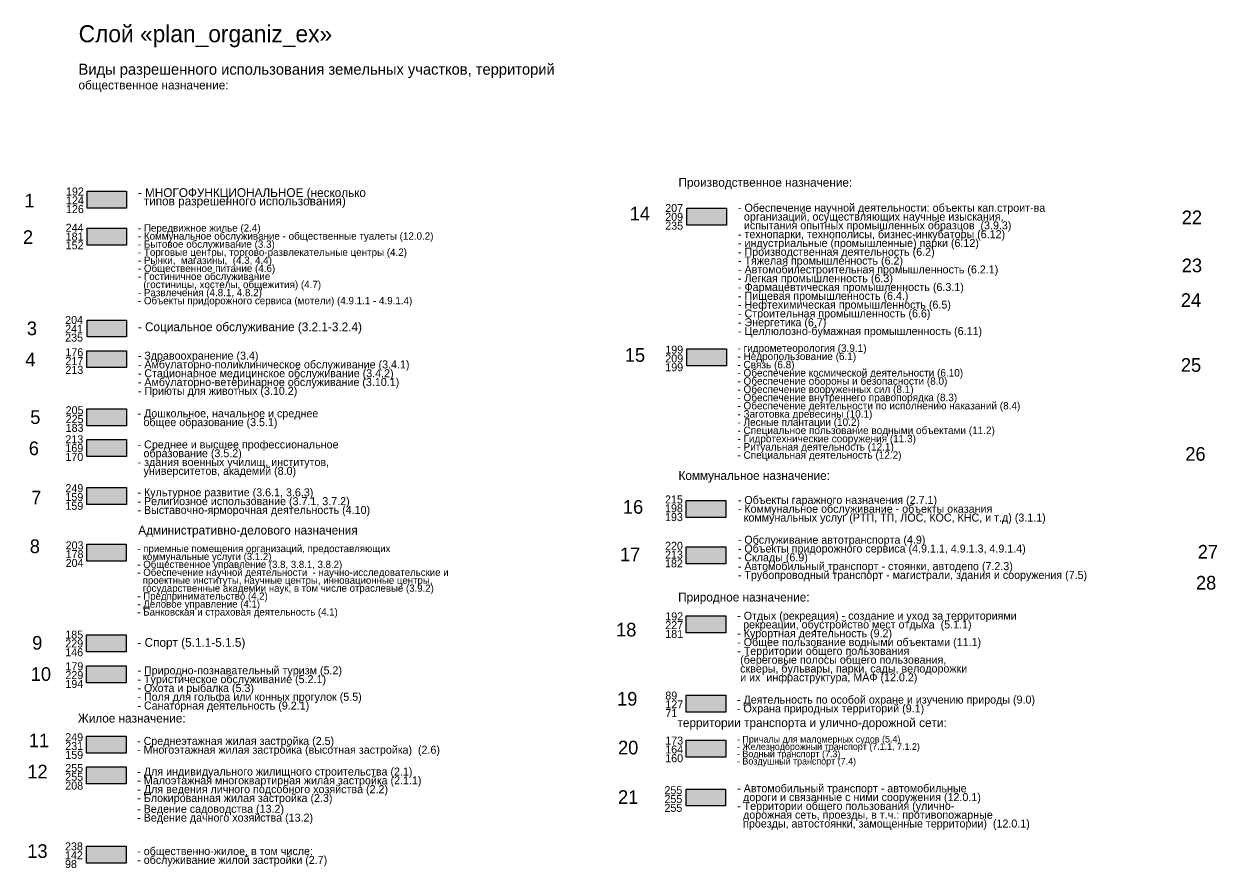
# Model space of a CAD drawing. Header units: inches. Extents: x 3360 to 6101, y 1506 to 2755.
# Drawn here: x 4809 to 5442, y 2081 to 2528 of the extents above; entities that cross this region are included whole.
import ezdxf

# ---------------------------------------------------------------- set-up
doc = ezdxf.new("R2010")
doc.units = ezdxf.units.IN
doc.header["$MEASUREMENT"] = 0
doc.layers.add('3001 Зона коммунально-складского назначения', color=254, linetype='Continuous', lineweight=50, true_color=0xdcd5b6)
doc.layers.add('4001 Зона природно-рекреационного назначения', color=9, linetype='Continuous', lineweight=50, true_color=0xc0e3b5)
for name, color, linetype, true_color in [('3004 Зона жилищно-коммунального назначения', 9, 'Continuous', 0xd7c6c1), ('ВРИ_10_Туристическое обслуживание', 9, 'Continuous', 0xb3e5c2), ('ВРИ_11_Средне- и многоэтажная жилая застройка', 41, 'Continuous', 0xf9e79f), ('ВРИ_13_Садоводство и дачное хозяйство', 41, 'Continuous', 0xe5e57f), ('ВРИ_14_Производственная деятельность', 254, 'Continuous', 0xcfd1eb), ('ВРИ_15_Специальная Ритуальная деятельность Связь', 9, 'Continuous', 0xc7d1c7), ('ВРИ_18_Охрана природных территорий', 77, 'Continuous', 0x597f47), ('ВРИ_19_Внешний транспорт', 253, 'Continuous', 0xada4a0), ('ВРИ_20_Автомобильный транспорт', 7, 'Continuous', 0xffffff), ('ВРИ_28_Общественно-жтлое назначение', 33, 'Continuous', 0xee8e62), ('ВРИ_2_Торгово-бытовое обслуживание', 31, 'Continuous', 0xf4b598), ('ВРИ_33_Многофункционального назначения', 243, 'Continuous', 0xc07c7e), ('ВРИ_3_Социальное обслуживание', 254, 'Continuous', 0xccf1eb), ('ВРИ_4_Здравоохранение', 9, 'Continuous', 0xb0d9d5), ('ВРИ_5_Дошкольное и общее образование', 254, 'Continuous', 0xcde1b7), ('ВРИ_6_Общее и высшее образование', 9, 'Continuous', 0xd5a9aa), ('ВРИ_7_Культурное обслуживание', 21, 'Continuous', 0xf99f9f), ('ВРИ_8_Административное и деловое управление', 9, 'Continuous', 0xcbb2cc), ('ВРИ_9_Спорт', 71, 'Continuous', 0xb9e592)]:
    doc.layers.add(name, color=color, linetype=linetype, true_color=true_color)
doc.layers.add('Условные_для_сущпола_с_кодами', color=10, linetype='Continuous')
doc.styles.get("Standard").update_dxf_attribs({"font": 'GOTHIC.TTF'})

msp = doc.modelspace()

# ---------------------------------------------------------------- hatches: boundary and pattern name
at = {"layer": '3001 Зона коммунально-складского назначения'}
h = msp.add_hatch(color=256, dxfattribs=at)
h.dxf.hatch_style = 1
h.paths.add_polyline_path([(5160.77, 2242.13), (5160.77, 2251.13), (5181.77, 2251.13), (5181.77, 2242.13)])
at = {"layer": '3004 Зона жилищно-коммунального назначения', "linetype": 'Continuous'}
h = msp.add_hatch(color=256, dxfattribs=at)
h.dxf.hatch_style = 1
h.paths.add_polyline_path([(5160.77, 2266.68), (5160.77, 2275.68), (5181.77, 2275.68), (5181.77, 2266.68)])
at = {"layer": '4001 Зона природно-рекреационного назначения', "linetype": 'Continuous'}
h = msp.add_hatch(color=256, dxfattribs=at)
h.dxf.hatch_style = 1
h.paths.add_polyline_path([(5160.76, 2205.56), (5160.76, 2214.56), (5181.76, 2214.56), (5181.76, 2205.56)])
at = {"layer": 'ВРИ_10_Туристическое обслуживание'}
h = msp.add_hatch(color=256, dxfattribs=at)
h.dxf.hatch_style = 1
h.paths.add_polyline_path([(4842.69, 2179.09), (4842.69, 2188.09), (4863.69, 2188.09), (4863.69, 2179.09)])
at = {"layer": 'ВРИ_11_Средне- и многоэтажная жилая застройка'}
h = msp.add_hatch(color=256, dxfattribs=at)
h.dxf.hatch_style = 1
h.paths.add_polyline_path([(4842.68, 2141.8), (4842.68, 2150.8), (4863.68, 2150.8), (4863.68, 2141.8)])
at = {"layer": 'ВРИ_13_Садоводство и дачное хозяйство'}
h = msp.add_hatch(color=256, dxfattribs=at)
h.dxf.hatch_style = 1
h.paths.add_polyline_path([(4842.67, 2125.46), (4842.67, 2134.46), (4863.67, 2134.46), (4863.67, 2125.46)])
at = {"layer": 'ВРИ_14_Производственная деятельность'}
h = msp.add_hatch(color=256, dxfattribs=at)
h.dxf.hatch_style = 1
h.paths.add_polyline_path([(5161.02, 2421.69), (5161.02, 2430.69), (5182.02, 2430.69), (5182.02, 2421.69)])
at = {"layer": 'ВРИ_15_Специальная Ритуальная деятельность Связь'}
h = msp.add_hatch(color=256, dxfattribs=at)
h.dxf.hatch_style = 1
h.paths.add_polyline_path([(5161.02, 2347.11), (5161.02, 2356.11), (5182.02, 2356.11), (5182.02, 2347.11)])
at = {"layer": 'ВРИ_18_Охрана природных территорий'}
h = msp.add_hatch(color=256, dxfattribs=at)
h.dxf.hatch_style = 1
h.paths.add_polyline_path([(5160.75, 2163.45), (5160.75, 2172.45), (5181.75, 2172.45), (5181.75, 2163.45)])
at = {"layer": 'ВРИ_19_Внешний транспорт'}
h = msp.add_hatch(color=256, dxfattribs=at)
h.dxf.hatch_style = 1
h.paths.add_polyline_path([(5160.69, 2139.57), (5160.69, 2148.57), (5181.69, 2148.57), (5181.69, 2139.57)])
at = {"layer": 'ВРИ_20_Автомобильный транспорт'}
h = msp.add_hatch(color=256, dxfattribs=at)
h.dxf.hatch_style = 1
h.paths.add_polyline_path([(5160.63, 2113.72), (5160.63, 2122.72), (5181.63, 2122.72), (5181.63, 2113.72)])
at = {"layer": 'ВРИ_28_Общественно-жтлое назначение'}
h = msp.add_hatch(color=256, dxfattribs=at)
h.dxf.hatch_style = 1
h.paths.add_polyline_path([(4842.64, 2083.33), (4842.64, 2092.33), (4863.64, 2092.33), (4863.64, 2083.33)])
at = {"layer": 'ВРИ_2_Торгово-бытовое обслуживание'}
h = msp.add_hatch(color=256, dxfattribs=at)
h.dxf.hatch_style = 1
h.paths.add_polyline_path([(4842.96, 2411.04), (4842.96, 2420.04), (4863.96, 2420.04), (4863.96, 2411.04)])
at = {"layer": 'ВРИ_33_Многофункционального назначения'}
h = msp.add_hatch(color=256, dxfattribs=at)
h.dxf.hatch_style = 1
h.paths.add_polyline_path([(4842.96, 2430.66), (4842.96, 2439.66), (4863.96, 2439.66), (4863.96, 2430.66)])
at = {"layer": 'ВРИ_3_Социальное обслуживание'}
h = msp.add_hatch(color=256, dxfattribs=at)
h.dxf.hatch_style = 1
h.paths.add_polyline_path([(4842.96, 2362.36), (4842.96, 2371.36), (4863.96, 2371.36), (4863.96, 2362.36)])
at = {"layer": 'ВРИ_4_Здравоохранение'}
h = msp.add_hatch(color=256, dxfattribs=at)
h.dxf.hatch_style = 1
h.paths.add_polyline_path([(4842.82, 2346.09), (4842.82, 2355.09), (4863.82, 2355.09), (4863.82, 2346.09)])
at = {"layer": 'ВРИ_5_Дошкольное и общее образование'}
h = msp.add_hatch(color=256, dxfattribs=at)
h.dxf.hatch_style = 1
h.paths.add_polyline_path([(4842.86, 2315.27), (4842.86, 2324.27), (4863.86, 2324.27), (4863.86, 2315.27)])
at = {"layer": 'ВРИ_6_Общее и высшее образование'}
h = msp.add_hatch(color=256, dxfattribs=at)
h.dxf.hatch_style = 1
h.paths.add_polyline_path([(4842.82, 2298.94), (4842.82, 2307.94), (4863.82, 2307.94), (4863.82, 2298.94)])
at = {"layer": 'ВРИ_7_Культурное обслуживание'}
h = msp.add_hatch(color=256, dxfattribs=at)
h.dxf.hatch_style = 1
h.paths.add_polyline_path([(4842.82, 2273.56), (4842.82, 2282.56), (4863.82, 2282.56), (4863.82, 2273.56)])
at = {"layer": 'ВРИ_8_Административное и деловое управление'}
h = msp.add_hatch(color=256, dxfattribs=at)
h.dxf.hatch_style = 1
h.paths.add_polyline_path([(4842.77, 2243.46), (4842.77, 2252.46), (4863.77, 2252.46), (4863.77, 2243.46)])
at = {"layer": 'ВРИ_9_Спорт'}
h = msp.add_hatch(color=256, dxfattribs=at)
h.dxf.hatch_style = 1
h.paths.add_polyline_path([(4842.72, 2195.39), (4842.72, 2204.39), (4863.72, 2204.39), (4863.72, 2195.39)])

# ---------------------------------------------------------------- linework, layer by layer
at = {"layer": 'Условные_для_сущпола_с_кодами', "color": 7}
for points in [[(4842.96, 2430.66), (4842.96, 2439.66), (4863.96, 2439.66), (4863.96, 2430.66)], [(5161.02, 2421.69), (5161.02, 2430.69), (5182.02, 2430.69), (5182.02, 2421.69)], [(4842.96, 2411.04), (4842.96, 2420.04), (4863.96, 2420.04), (4863.96, 2411.04)], [(4842.96, 2362.36), (4842.96, 2371.36), (4863.96, 2371.36), (4863.96, 2362.36)], [(4842.82, 2346.09), (4842.82, 2355.09), (4863.82, 2355.09), (4863.82, 2346.09)], [(5161.02, 2347.11), (5161.02, 2356.11), (5182.02, 2356.11), (5182.02, 2347.11)], [(4842.86, 2315.27), (4842.86, 2324.27), (4863.86, 2324.27), (4863.86, 2315.27)], [(4842.82, 2298.94), (4842.82, 2307.94), (4863.82, 2307.94), (4863.82, 2298.94)], [(4842.82, 2273.56), (4842.82, 2282.56), (4863.82, 2282.56), (4863.82, 2273.56)], [(5160.77, 2266.68), (5160.77, 2275.68), (5181.77, 2275.68), (5181.77, 2266.68)], [(4842.77, 2243.46), (4842.77, 2252.46), (4863.77, 2252.46), (4863.77, 2243.46)], [(5160.77, 2242.13), (5160.77, 2251.13), (5181.77, 2251.13), (5181.77, 2242.13)], [(5160.76, 2205.56), (5160.76, 2214.56), (5181.76, 2214.56), (5181.76, 2205.56)], [(4842.72, 2195.39), (4842.72, 2204.39), (4863.72, 2204.39), (4863.72, 2195.39)], [(4842.69, 2179.09), (4842.69, 2188.09), (4863.69, 2188.09), (4863.69, 2179.09)], [(5160.75, 2163.45), (5160.75, 2172.45), (5181.75, 2172.45), (5181.75, 2163.45)], [(4842.68, 2141.8), (4842.68, 2150.8), (4863.68, 2150.8), (4863.68, 2141.8)], [(5160.69, 2139.57), (5160.69, 2148.57), (5181.69, 2148.57), (5181.69, 2139.57)], [(4842.67, 2125.46), (4842.67, 2134.46), (4863.67, 2134.46), (4863.67, 2125.46)], [(5160.63, 2113.72), (5160.63, 2122.72), (5181.63, 2122.72), (5181.63, 2113.72)], [(4842.64, 2083.33), (4842.64, 2092.33), (4863.64, 2092.33), (4863.64, 2083.33)]]:
    msp.add_lwpolyline(points, close=True, dxfattribs=at)

# ---------------------------------------------------------------- texts
at = {"layer": 'Условные_для_сущпола_с_кодами', "color": 190}
msp.add_text('Слой «plan_organiz_ex»', height=9.0179, dxfattribs=at).set_placement((4838.5, 2518.62))
at = {"layer": 'Условные_для_сущпола_с_кодами', "color": 7}
for s, height, p in [('Виды разрешенного использования земельных участков, территорий ', 5.8291, (4838.44, 2501.4)), ('общественное назначение:', 4.669, (4838.43, 2493.6)), ('Производственное назначение:', 4.6688, (5156.64, 2442.01)), ('1', 7.24, (4809.74, 2431.06)), ('- МНОГОФУНКЦИОНАЛЬНОЕ (несколько ', 4.6686, (4869.87, 2436.56)), ('  типов разрешенного использования)', 4.6686, (4869.53, 2432.11)), ('14', 7.24, (5130.77, 2424.17)), ('- Обеспечение научной деятельности: объекты кап.строит-ва ', 4.2445, (5188.18, 2428.73)), ('  организаций, осуществляющих научные изыскания,   ', 4.2445, (5188.18, 2424.07)), ('  испытания опытных промышленных образцов  (3.9.3)', 4.2445, (5188.18, 2419.4)), ('22', 7.24, (5423.54, 2422.14)), ('2', 7.24, (4808.96, 2411.67)), ('- Передвижное жилье (2.4)', 3.8908, (4869.93, 2418.21)), ('- Коммунальное обслуживание - общественные туалеты (12.0.2)', 3.8908, (4869.93, 2413.93)), ('- технопарки, технополисы, бизнес-инкубаторы (6.12)', 4.2445, (5188.18, 2414.73)), ('- Бытовое обслуживание (3.3)', 3.8908, (4869.93, 2409.65)), ('- индустриальные (промышленные) парки (6.12)', 4.2445, (5188.18, 2410.06)), ('- Торговые центры, торгово-развлекательные центры (4.2)', 3.8908, (4869.93, 2405.37)), ('- Рынки,  магазины,  (4.3, 4.4)', 3.8908, (4869.93, 2401.09)), ('- Производственная деятельность (6.2)', 4.2445, (5188.18, 2405.39)), ('- Тяжелая промышленность (6.2)', 4.2445, (5188.18, 2400.72)), ('- Общественное питание (4.6)', 3.8908, (4869.93, 2396.81)), ('- Автомобилестроительная промышленность (6.2.1)', 4.2445, (5188.18, 2396.05)), ('23', 7.24, (5423.54, 2396.68)), ('- Гостиничное обслуживание ', 3.8908, (4869.93, 2392.53)), ('  (гостиницы, хостелы, общежития) (4.7)', 3.8908, (4869.93, 2388.25)), ('- Легкая промышленность (6.3)', 4.2445, (5188.18, 2391.38)), ('- Развлечения (4.8.1, 4.8.2)', 3.8908, (4869.93, 2383.97)), ('- Фармацевтическая промышленность (6.3.1)', 4.2445, (5188.18, 2386.71)), ('- Пищевая промышленность (6.4.)', 4.2445, (5188.18, 2382.05)), ('- Объекты придорожного сервиса (мотели) (4.9.1.1 - 4.9.1.4)', 3.8908, (4869.93, 2379.69)), ('- Нефтехимическая промышленность (6.5)', 4.2445, (5188.18, 2377.38)), ('24', 7.24, (5423.07, 2378.29)), ('- Строительная промышленность (6.6)', 4.2445, (5188.18, 2372.71)), ('3', 7.24, (4811.03, 2363.32)), ('- Социальное обслуживание (3.2.1-3.2.4)', 4.6688, (4869.88, 2365.42)), ('- Энергетика (6.7)', 4.2445, (5188.18, 2368.04)), ('- Целлюлозно-бумажная промышленность (6.11)', 4.2445, (5188.18, 2363.37)), ('- Здравоохранение (3.4)', 4.2445, (4869.87, 2350.35)), ('15', 7.24, (5128.18, 2349.19)), ('- гидрометеорология (3.9.1)', 3.9616, (5187.88, 2354.45)), ('- Недропользование (6.1)', 3.9616, (5187.88, 2350.1)), ('4', 7.24, (4810.25, 2346.77)), ('- Амбулаторно-поликлиническое обслуживание (3.4.1)', 4.2445, (4869.87, 2345.69)), ('- Связь (6.8)', 3.9616, (5187.88, 2345.74)), ('25', 7.24, (5423.07, 2343.89)), ('- Стационарное медицинское обслуживание (3.4.2)', 4.2445, (4869.87, 2341.02)), ('- Обеспечение космической деятельности (6.10)', 3.9616, (5187.88, 2341.38)), ('- Амбулаторно-ветеринарное обслуживание (3.10.1)', 4.2445, (4869.87, 2336.35)), ('- Приюты для животных (3.10.2)', 4.2445, (4869.87, 2331.68)), ('- Обеспечение обороны и безопасности (8.0)', 3.9616, (5187.88, 2337.02)), ('- Обеспечение вооруженных сил (8.1)', 3.9616, (5187.88, 2332.67)), ('- Обеспечение внутреннего правопорядка (8.3)', 3.9616, (5187.88, 2328.31)), ('5', 7.24, (4812.84, 2316.26)), ('- Дошкольное, начальное и среднее ', 4.2444, (4869.73, 2319.75)), ('- Обеспечение деятельности по исполнению наказаний (8.4)', 3.9616, (5187.88, 2323.95)), ('- Заготовка древесины (10.1)', 3.9616, (5187.88, 2319.59)), ('  общее образование (3.5.1)', 4.2444, (4869.73, 2315.08)), ('- Лесные плантации (10.2)', 3.9616, (5187.88, 2315.23)), ('- Специальное пользование водными объектами (11.2)', 3.9616, (5187.88, 2310.88)), ('- Гидротехнические сооружения (11.3)', 3.9616, (5187.88, 2306.52)), ('6', 7.24, (4812.06, 2299.71)), ('- Среднее и высшее профессиональное ', 4.2445, (4869.77, 2303.27)), ('- Ритуальная деятельность (12.1)', 3.9616, (5187.88, 2302.16)), ('26', 7.24, (5425.42, 2296.75)), ('  образование (3.5.2)', 4.2445, (4869.77, 2298.6)), ('- Специальная деятельность (12.2)', 3.9616, (5187.88, 2297.8)), ('- здания военных училищ, институтов, ', 4.2445, (4869.77, 2293.93)), ('  университетов, академий (8.0)', 4.2445, (4869.77, 2289.26)), ('Коммунальное назначение:', 4.6688, (5156.64, 2286.58)), ('7', 7.24, (4813.36, 2273.6)), ('- Культурное развитие (3.6.1, 3.6.3)', 4.2445, (4869.68, 2277.87)), ('- Объекты гаражного назначения (2.7.1)', 4.2445, (5188.09, 2273.84)), ('- Религиозное использование (3.7.1, 3.7.2)', 4.2445, (4869.68, 2273.2)), ('- Выставочно-ярморочная деятельность (4.10)', 4.2445, (4869.68, 2268.53)), ('16', 7.24, (5127.15, 2268.66)), ('- Коммунальное обслуживание - объекты оказания ', 4.2445, (5188.09, 2269.17)), ('  коммунальных услуг (РТП, ТП, ЛОС, КОС, КНС, и т.д) (3.1.1)', 4.2445, (5188.09, 2264.5)), ('8', 7.24, (4812.58, 2247.79)), ('- Обслуживание автотранспорта (4.9)', 4.2445, (5188.09, 2252.75)), ('- приемные помещения организаций, предоставляющих ', 3.8201, (4869.66, 2248.3)), ('  коммунальные услуги (3.1.2)', 3.8201, (4869.66, 2244.1)), ('17', 7.24, (5125.6, 2243.48)), ('- Объекты придорожного сервиса (4.9.1.1, 4.9.1.3, 4.9.1.4)', 4.2445, (5188.09, 2248.09)), ('- Склады (6.9)', 4.2445, (5188.09, 2243.42)), ('27', 7.24, (5432.02, 2244.87)), ('- Общественное управление (3.8, 3.8.1, 3.8.2)', 3.8201, (4869.66, 2239.9)), ('- Автомобильный транспорт - стоянки, автодепо (7.2.3)', 4.2445, (5188.09, 2238.75)), ('- Обеспечение научной деятельности  - научно-исследовательские и ', 3.8201, (4869.66, 2235.69)), ('  проектные институты, научные центры, инновационные центры, ', 3.8201, (4869.66, 2231.49)), ('- Трубопроводный транспорт - магистрали, здания и сооружения (7.5)', 4.2445, (5188.09, 2234.08)), ('28', 7.24, (5431.09, 2228.45)), ('  государственные академии наук, в том числе отраслевые (3.9.2)', 3.8201, (4869.66, 2227.29)), ('- Предпринимательство (4.2)', 3.8201, (4869.66, 2223.09)), ('- Деловое управление (4.1)', 3.8201, (4869.66, 2218.89)), ('Природное назначение:', 4.669, (5156.45, 2222.11)), ('- Банковская и страховая деятельность (4.1)', 3.8201, (4869.66, 2214.68)), ('- Отдых (рекреация) - создание и уход за территориями ', 4.2445, (5187.77, 2212.49)), ('18', 7.24, (5123.53, 2203.58)), ('  рекреации, обустройство мест отдыха  (5.1.1)', 4.2445, (5187.77, 2207.82)), ('9', 7.24, (4813.87, 2196.59)), ('- Спорт (5.1.1-5.1.5)', 4.6688, (4869.66, 2198.11)), ('- Курортная деятельность (9.2)', 4.2445, (5187.77, 2203.15)), ('- Общее пользование водными объектами (11.1)', 4.2445, (5187.77, 2198.48)), ('- Территории общего пользования  ', 4.2445, (5187.77, 2193.81)), (' (береговые полосы общего пользования, ', 4.2445, (5187.77, 2189.14)), ('10', 7.24, (4813.1, 2180.04)), ('- Природно-познавательный туризм (5.2)', 4.2445, (4869.68, 2183.5)), (' скверы, бульвары, парки, сады, велодорожки', 4.2445, (5187.77, 2184.47)), (' и их  инфраструктура, МАФ (12.0.2)', 4.2445, (5187.77, 2179.8)), ('- Туристическое обслуживание (5.2.1)', 4.2445, (4869.68, 2178.83)), ('- Охота и рыбалка (5.3)', 4.2445, (4869.68, 2174.16)), ('- Поля для гольфа или конных прогулок (5.5)', 4.2445, (4869.68, 2169.49)), ('19', 7.24, (5124.05, 2166.91)), ('- Деятельность по особой охране и изучению природы (9.0) ', 4.2444, (5187.65, 2168)), ('- Санаторная деятельность (9.2.1)', 4.2445, (4869.68, 2164.82)), ('- Охрана природных территорий (9.1)', 4.2444, (5187.65, 2163.33)), ('Жилое назначение:', 4.6688, (4838.12, 2157.92)), ('территории транспорта и улично-дорожной сети:', 4.669, (5156.1, 2155.55)), ('11', 7.24, (4812.06, 2144.88)), ('- Среднеэтажная жилая застройка (2.5)', 4.2444, (4869.49, 2146.09)), ('- Многоэтажная жилая застройка (высотная застройка)  (2.6)', 4.2444, (4869.49, 2141.42)), ('20', 7.24, (5124.56, 2141.06)), ('- Причалы для маломерных судов (5.4)', 3.5371, (5187.65, 2147.37)), ('- Железнодорожный транспорт (7.1.1, 7.1.2)', 3.5371, (5187.65, 2143.47)), ('- Водный транспорт (7.3)', 3.5371, (5187.65, 2139.58)), ('- Воздушный транспорт (7.4)', 3.5371, (5187.65, 2135.69)), ('12', 7.24, (4811.29, 2128.33)), ('- Для индивидуального жилищного строительства (2.1)', 4.2444, (4869.61, 2129.85)), ('- Малоэтажная многоквартирная жилая застройка (2.1.1)', 4.2444, (4869.61, 2125.18)), ('- Для ведения личного подсобного хозяйства (2.2)', 4.2444, (4869.61, 2120.51)), ('- Блокированная жилая застройка (2.3)', 4.2444, (4869.61, 2115.85)), ('21', 7.24, (5124.56, 2114.83)), ('- Автомобильный транспорт - автомобильные ', 4.2445, (5187.74, 2120.97)), ('  дороги и связанные с ними сооружения (12.0.1)', 4.2445, (5187.74, 2116.3)), ('- Ведение садоводства (13.2)', 4.2444, (4869.54, 2110.1)), ('- Территории общего пользования (улично-', 4.2445, (5187.74, 2111.63)), ('- Ведение дачного хозяйства (13.2)', 4.2444, (4869.54, 2105.43)), ('  дорожная сеть, проезды, в т.ч.: противопожарные ', 4.2445, (5187.74, 2106.97)), ('  проезды, автостоянки, замощенные территории)  (12.0.1)', 4.2445, (5187.74, 2102.3)), ('13', 7.24, (4811.26, 2086.2)), ('- общественно-жилое, в том числе: ', 4.2444, (4869.54, 2087.67)), ('- обслуживание жилой застройки (2.7) ', 4.2444, (4869.54, 2083.01))]:
    msp.add_text(s, height=height, dxfattribs=at).set_placement(p)
at = {"layer": 'Условные_для_сущпола_с_кодами', "color": 192, "true_color": 0x7000e0}
for s, height, p in [('192', 4.245, (4831.8, 2437.36)), ('124', 4.245, (4831.8, 2432.69)), ('126', 4.245, (4831.8, 2428.02)), ('207', 4.244, (5149.6, 2428.6)), ('209', 4.244, (5149.6, 2423.93)), ('244', 4.244, (4831.61, 2418.14)), ('181', 4.244, (4831.61, 2413.47)), ('235', 4.244, (5149.6, 2419.26)), ('152', 4.244, (4831.61, 2408.81)), ('204', 4.245, (4831.35, 2369.26)), ('241', 4.245, (4831.35, 2364.59)), ('235', 4.245, (4831.35, 2359.92)), ('176', 4.244, (4831.48, 2352.14)), ('199', 4.244, (5149.63, 2353.52)), ('217', 4.244, (4831.48, 2347.47)), ('209', 4.244, (5149.63, 2348.85)), ('199', 4.244, (5149.63, 2344.19)), ('213', 4.244, (4831.48, 2342.8)), ('205', 4.244, (4831.61, 2321.4)), ('225', 4.244, (4831.61, 2316.73)), ('183', 4.244, (4831.61, 2312.06)), ('213', 4.244, (4831.48, 2305.98)), ('169', 4.244, (4831.48, 2301.31)), ('170', 4.244, (4831.48, 2296.64)), ('249', 4.244, (4831.48, 2280.07)), ('159', 4.244, (4831.48, 2275.41)), ('215', 4.244, (5149.5, 2274.1)), ('159', 4.244, (4831.48, 2270.74)), ('198', 4.244, (5149.5, 2269.43)), ('193', 4.244, (5149.5, 2264.76)), ('203', 4.244, (4831.61, 2249.77)), ('220', 4.244, (5149.5, 2249.55)), ('178', 4.244, (4831.61, 2245.1)), ('213', 4.244, (5149.5, 2244.89)), ('204', 4.244, (4831.61, 2240.43)), ('182', 4.244, (5149.5, 2240.22)), ('192', 4.244, (5149.63, 2212.13)), ('227', 4.244, (5149.63, 2207.46)), ('185', 4.244, (4831.41, 2202.44)), ('181', 4.244, (5149.63, 2202.79)), ('229', 4.244, (4831.41, 2197.77)), ('146', 4.244, (4831.41, 2193.1)), ('179', 4.244, (4831.48, 2185.66)), ('229', 4.244, (4831.48, 2180.99)), ('194', 4.244, (4831.48, 2176.32)), ('89', 4.244, (5149.66, 2170.14)), ('71', 4.244, (5149.66, 2160.81)), ('127', 4.244, (5149.66, 2165.47)), ('249', 4.244, (4831.4, 2148.05)), ('231', 4.244, (4831.4, 2143.38)), ('173', 4.244, (5149.6, 2146.25)), ('164', 4.244, (5149.6, 2141.58)), ('159', 4.244, (4831.4, 2138.71)), ('160', 4.244, (5149.6, 2136.91)), ('255', 4.244, (4831.4, 2131.74)), ('255', 4.244, (4831.4, 2127.07)), ('208', 4.244, (4831.4, 2122.4)), ('255', 4.244, (5149.19, 2119.95)), ('255', 4.244, (5149.19, 2115.28)), ('255', 4.244, (5149.19, 2110.61)), ('238', 4.244, (4831.27, 2090.17)), ('142', 4.244, (4831.27, 2085.5)), ('98', 4.244, (4831.27, 2080.83))]:
    msp.add_text(s, height=height, dxfattribs=at).set_placement(p)
at = {"layer": 'Условные_для_сущпола_с_кодами', "color": 7, "insert": (4870.13, 2262.3), "char_height": 4.6688, "attachment_point": 1}
msp.add_mtext_dynamic_manual_height_columns('Административно-делового назначения', width=412.0859, gutter_width=100, heights=[0], dxfattribs=at)

doc.saveas('drawing.dxf')
